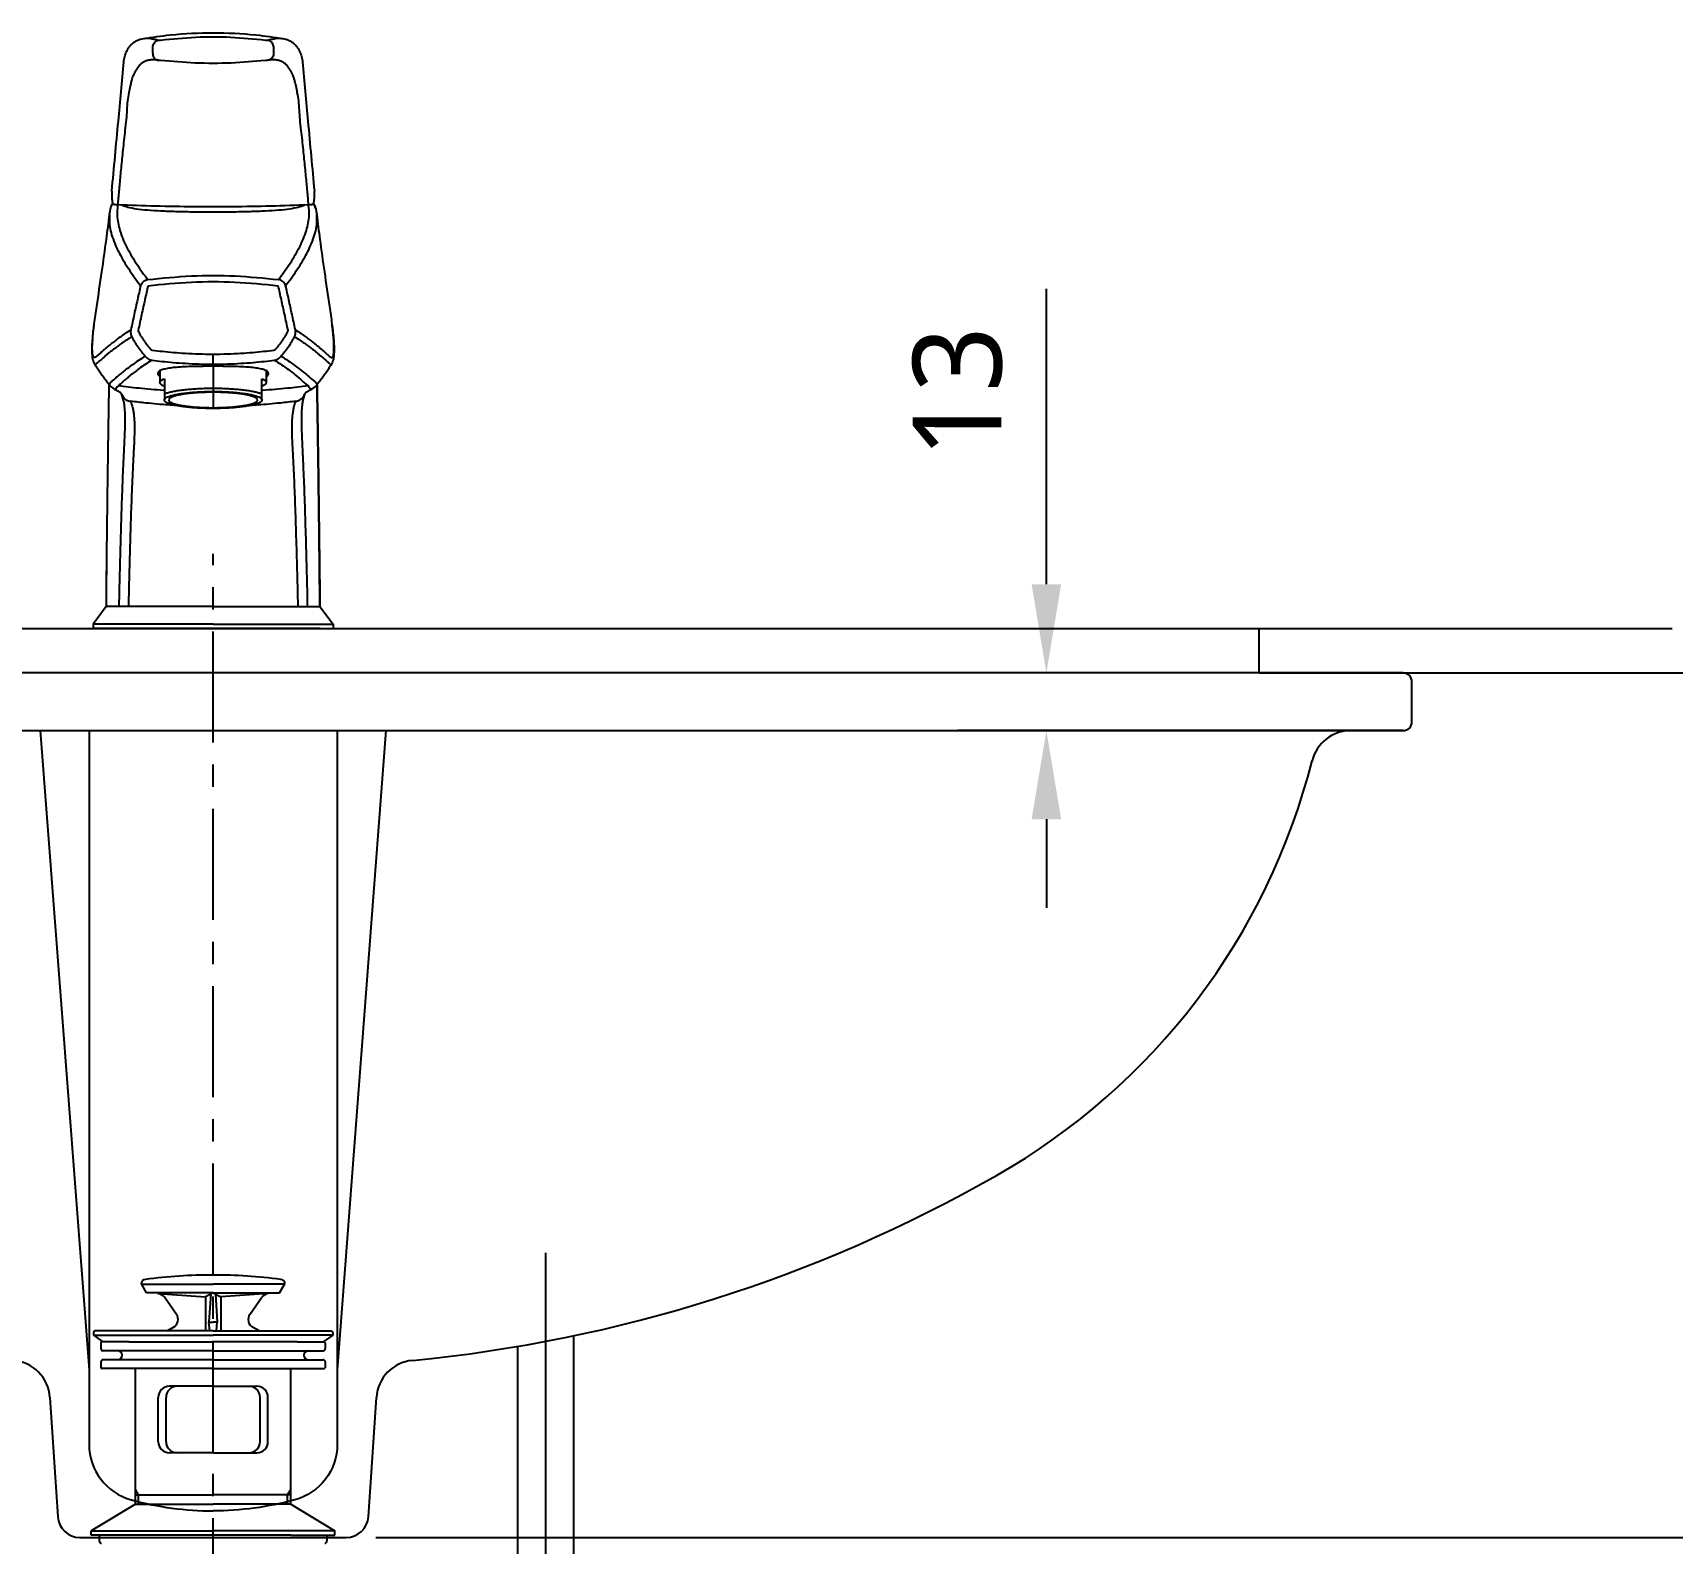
# Model space of a CAD drawing. Extents: x 0 to 3100, y 0 to 2100.
# Drawn here: x 458 to 827.9, y 670.5 to 1011.2 of the extents above; entities that cross this region are included whole.
import ezdxf

# ---------------------------------------------------------------- set-up
doc = ezdxf.new("R2010")
doc.units = 0
doc.header["$LTSCALE"] = 10
doc.header["$MEASUREMENT"] = 0
doc.linetypes.add('CENTER', pattern=[2, 1.25, -0.25, 0.25, -0.25])
doc.layers.get('0').update_dxf_attribs({"linetype": 'CONTINUOUS'})
doc.layers.get('DEFPOINTS').update_dxf_attribs({"linetype": 'CONTINUOUS'})
for name, color, linetype in [('1', 1, 'CONTINUOUS'), ('3', 3, 'CONTINUOUS'), ('6', 6, 'CONTINUOUS'), ('7', 7, 'CONTINUOUS'), ('CENTER', 2, 'CENTER')]:
    doc.layers.add(name, color=color, linetype=linetype)
doc.styles.get("Standard").update_dxf_attribs({"font": 'NanumGothic.ttf'})
doc.dimstyles.get("Standard").update_dxf_attribs({"dimtxt": 2.7, "dimasz": 2, "dimexe": 2, "dimexo": 1, "dimgap": 2, "dimtad": 1, "dimdec": 0, "dimlfac": 10, "dimrnd": 1, "dimzin": 0, "dimdsep": 46, "dimtxsty": 'Standard', "dimcen": 0, "dimclrd": 7, "dimclrt": 2, "dimadec": 0, "dimazin": 0, "dimtfac": 1, "dimtdec": 0, "dimtofl": 0, "dimtmove": 0, "dimatfit": 3, "dimfxl": 1, "dimtolj": 1, "dimtzin": 0, "dimarcsym": 0})

# ---------------------------------------------------------------- blocks, each defined once
blk = doc.blocks.new('*D10')
at = {"color": 3, "lineweight": -2, "transparency": 16777216}
for p, q in [((883.68, 866.84), (943.45, 866.84)), ((923.45, 846.84), (923.45, 616.84)), ((606.31, 596.84), (943.45, 596.84))]:
    blk.add_line(p, q, dxfattribs=at)
at = {"color": 3, "transparency": 16777216}
for points in [[(920.12, 846.84), (926.78, 846.84), (923.45, 866.84)], [(920.12, 616.84), (926.78, 616.84), (923.45, 596.84)]]:
    blk.add_solid(points, dxfattribs=at)
at = {"layer": 'DEFPOINTS', "color": 0, "transparency": 16777216}
for p in [(883.68, 866.84), (606.31, 596.84), (923.45, 596.84)]:
    blk.add_point(p, dxfattribs=at)
at = {"color": 2, "transparency": 16777216, "insert": (903.45, 731.84), "char_height": 20, "attachment_point": 5, "rotation": 90}
blk.add_mtext('\\A1;270', dxfattribs=at)
blk = doc.blocks.new('*D11')
at = {"color": 3, "lineweight": -2, "transparency": 16777216}
for p, q in [((943.45, 866.84), (1003.45, 866.84)), ((983.45, 846.84), (983.45, 556.84)), ((531.18, 536.84), (1003.45, 536.84))]:
    blk.add_line(p, q, dxfattribs=at)
at = {"color": 3, "transparency": 16777216}
for points in [[(980.12, 846.84), (986.78, 846.84), (983.45, 866.84)], [(980.12, 556.84), (986.78, 556.84), (983.45, 536.84)]]:
    blk.add_solid(points, dxfattribs=at)
at = {"layer": 'DEFPOINTS', "color": 0, "transparency": 16777216}
for p in [(943.45, 866.84), (531.18, 536.84), (983.45, 536.84)]:
    blk.add_point(p, dxfattribs=at)
at = {"color": 2, "transparency": 16777216, "insert": (963.45, 701.84), "char_height": 20, "attachment_point": 5, "rotation": 90}
blk.add_mtext('\\A1;330', dxfattribs=at)
blk = doc.blocks.new('*D12')
at = {"color": 3, "lineweight": -2, "transparency": 16777216}
for p, q in [((827.89, 866.84), (883.68, 866.84)), ((863.68, 846.84), (863.68, 691.84)), ((535.37, 671.84), (883.68, 671.84))]:
    blk.add_line(p, q, dxfattribs=at)
at = {"color": 3, "transparency": 16777216}
for points in [[(860.35, 846.84), (867.02, 846.84), (863.68, 866.84)], [(860.35, 691.84), (867.02, 691.84), (863.68, 671.84)]]:
    blk.add_solid(points, dxfattribs=at)
at = {"layer": 'DEFPOINTS', "color": 0, "transparency": 16777216}
for p in [(827.89, 866.84), (535.37, 671.84), (863.68, 671.84)]:
    blk.add_point(p, dxfattribs=at)
at = {"color": 2, "transparency": 16777216, "insert": (843.68, 769.34), "char_height": 20, "attachment_point": 5, "rotation": 90}
blk.add_mtext('\\A1;195', dxfattribs=at)
blk = doc.blocks.new('*D25')
at = {"color": 3, "lineweight": -2, "transparency": 16777216}
for p, q in [((686.69, 886.84), (686.69, 953.5)), ((767.18, 866.84), (666.69, 866.84)), ((767.18, 853.84), (666.69, 853.84)), ((686.69, 833.84), (686.69, 813.84))]:
    blk.add_line(p, q, dxfattribs=at)
at = {"color": 3, "transparency": 16777216}
for points in [[(683.36, 886.84), (690.03, 886.84), (686.69, 866.84)], [(683.36, 833.84), (690.03, 833.84), (686.69, 853.84)]]:
    blk.add_solid(points, dxfattribs=at)
at = {"layer": 'DEFPOINTS', "color": 0, "transparency": 16777216}
for p in [(686.69, 866.84), (767.18, 866.84), (767.18, 853.84)]:
    blk.add_point(p, dxfattribs=at)
at = {"color": 2, "transparency": 16777216, "insert": (666.69, 930.17), "char_height": 20, "attachment_point": 5, "rotation": 90}
blk.add_mtext('\\A1;13', dxfattribs=at)

msp = doc.modelspace()

# ---------------------------------------------------------------- linework, layer by layer
at = {"color": 7}
for p, q in [((459.68211, 853.83738), (470.68211, 709.63504)), ((537.68211, 853.83738), (526.68211, 709.63504))]:
    msp.add_line(p, q, dxfattribs=at)
msp.add_line((468.62654, 671.83738), (528.73767, 671.83738))
for points in [[(470.68211, 853.83738), (470.68211, 692.84648, 0.338201601), (480.26105, 680.30469, 0.066672031), (498.68211, 677.83738, 0.066672031)], [(526.68211, 853.83738), (526.68211, 692.84648, -0.338201601), (517.10316, 680.30469, -0.066672031), (498.68211, 677.83738, -0.066672031)]]:
    msp.add_lwpolyline(points, format="xyb", dxfattribs=at)
for centre, start, end in [((468.62654, 676.83738), 183.8140748, 270), ((528.73767, 676.83738), 270, 356.1859252)]:
    msp.add_arc(centre, 5, start, end)
at = {"layer": '1'}
for p, q in [((169.46931, 876.83738), (827.89491, 876.83738)), ((734.68211, 866.83738), (827.89491, 866.83738))]:
    msp.add_line(p, q, dxfattribs=at)
at = {"layer": '3'}
for p, q in [((483.68211, 727.03179), (482.45078, 729.1645)), ((482.56732, 728.96265), (498.68211, 728.96265)), ((514.79689, 728.96265), (498.68211, 728.96265)), ((513.68211, 727.03179), (514.91343, 729.1645)), ((498.68211, 727.03179), (483.68211, 727.03179)), ((486.19738, 726.8475), (496.93211, 726.14613)), ((490.40744, 722.1525), (487.68924, 726.00547)), ((498.68211, 727.03179), (496.93211, 726.14613)), ((496.93211, 726.14613), (496.93211, 718.43179)), ((498.16443, 726.7698), (497.73211, 720.36192)), ((498.68211, 727.03179), (500.43211, 726.14613)), ((498.68211, 727.03179), (513.68211, 727.03179)), ((499.19978, 726.7698), (499.63211, 720.36192)), ((511.16683, 726.8475), (500.43211, 726.14613)), ((500.43211, 726.14613), (500.43211, 718.43179)), ((506.95677, 722.1525), (509.67497, 726.00547)), ((471.68211, 718.03179), (471.68211, 717.43179)), ((481.38211, 718.43179), (472.08211, 718.43179)), ((498.68211, 718.43179), (481.38211, 718.43179)), ((488.32568, 718.43179), (489.7732, 719.26752)), ((497.73211, 720.38611), (498.68211, 720.38611)), ((497.9352, 718.43179), (497.73211, 720.38611)), ((499.63211, 720.38611), (498.68211, 720.38611)), ((498.68211, 718.43179), (515.98211, 718.43179)), ((499.42901, 718.43179), (499.63211, 720.38611)), ((509.03853, 718.43179), (507.59101, 719.26752)), ((515.98211, 718.43179), (525.28211, 718.43179)), ((525.68211, 718.03179), (525.68211, 717.43179)), ((471.68211, 717.43179), (498.68211, 717.43179)), ((471.68211, 717.43179), (473.82433, 715.93179)), ((473.38027, 715.73179), (473.38027, 714.43179)), ((479.6821, 715.93179), (473.58027, 715.93179)), ((498.68211, 713.93179), (473.88027, 713.93179)), ((479.6821, 715.93179), (498.68211, 715.93179)), ((525.68211, 717.43179), (498.68211, 717.43179)), ((517.68211, 715.93179), (498.68211, 715.93179)), ((498.68211, 713.93179), (523.48394, 713.93179)), ((517.68211, 715.93179), (523.78394, 715.93179)), ((525.68211, 717.43179), (523.53988, 715.93179)), ((523.98394, 715.73179), (523.98394, 714.43179)), ((473.38027, 711.43179), (473.38027, 710.13179)), ((498.68211, 711.93179), (473.88027, 711.93179)), ((498.68211, 711.93179), (523.48394, 711.93179)), ((523.98394, 711.43179), (523.98394, 710.13179)), ((498.68211, 709.93179), (473.58027, 709.93179)), ((481.18211, 679.33738), (481.18211, 709.93179)), ((498.68211, 709.93179), (523.78394, 709.93179)), ((516.18211, 679.33738), (516.18211, 709.93179)), ((486.30774, 693.43179), (486.30774, 703.43179)), ((488.0755, 693.43179), (488.0755, 703.43179)), ((498.68211, 705.93179), (488.80774, 705.93179)), ((498.68211, 705.93179), (508.55647, 705.93179)), ((509.28871, 693.43179), (509.28871, 703.43179)), ((511.05647, 693.43179), (511.05647, 703.43179)), ((498.68211, 690.93179), (488.80774, 690.93179)), ((498.68211, 690.93179), (508.55647, 690.93179)), ((481.88211, 681.43179), (481.18211, 682.64423)), ((481.18211, 681.43179), (498.68211, 681.43179)), ((481.88211, 679.33738), (481.88211, 681.43179)), ((516.18211, 681.43179), (498.68211, 681.43179)), ((515.48211, 681.43179), (516.18211, 682.64423)), ((515.48211, 679.33738), (515.48211, 681.43179)), ((481.18211, 679.33738), (471.18211, 673.33738)), ((481.18211, 679.33738), (498.68211, 679.33738)), ((516.18211, 679.33738), (498.68211, 679.33738)), ((516.18211, 679.33738), (526.18211, 673.33738)), ((471.18211, 672.33738), (471.18211, 673.33738)), ((471.18211, 673.33738), (498.68211, 673.33738)), ((526.18211, 673.33738), (498.68211, 673.33738)), ((526.18211, 672.33738), (526.18211, 673.33738)), ((481.18211, 672.33738), (471.18211, 672.33738)), ((472.98998, 672.33738), (472.98998, 671.03738)), ((516.18211, 672.33738), (481.18211, 672.33738)), ((516.18211, 672.33738), (526.18211, 672.33738)), ((524.37423, 672.33738), (524.37423, 671.03738))]:
    msp.add_line(p, q, dxfattribs=at)
for centre, radius, start, end in [((483.53211, 728.96265), 1.1, 97.3204137, 169.426199), ((498.68211, 611.03179), 120, 90, 97.3204137), ((498.68211, 611.03179), 120, 82.6795863, 90), ((513.83211, 728.96265), 1.1, 10.573801, 82.6795863), ((486.055, 724.85254), 2, 35.2023251, 86.2618095), ((511.30922, 724.85254), 2, 93.7381905, 144.7976749), ((488.7732, 720.99957), 2, 300, 35.2023251), ((508.59101, 720.99957), 2, 144.7976749, 240), ((472.08211, 718.03179), 0.4, 90, 180), ((525.28211, 718.03179), 0.4, 0, 90), ((473.58027, 715.73179), 0.2, 90, 180), ((473.88027, 714.43179), 0.5, 180, 270), ((477.18211, 712.93179), 1, 270, 90), ((520.18211, 712.93179), 1, 90, 270), ((523.48394, 714.43179), 0.5, 270, 0), ((523.78394, 715.73179), 0.2, 0, 90), ((473.88027, 711.43179), 0.5, 90, 180), ((523.48394, 711.43179), 0.5, 0, 90), ((473.58027, 710.13179), 0.2, 180, 270), ((523.78394, 710.13179), 0.2, 270, 0), ((488.80774, 703.43179), 2.5, 90, 180), ((490.5755, 703.43179), 2.5, 90, 180), ((506.78871, 703.43179), 2.5, 0, 90), ((508.55647, 703.43179), 2.5, 0, 90), ((488.80774, 693.43179), 2.5, 180, 270), ((490.5755, 693.43179), 2.5, 180, 270), ((506.78871, 693.43179), 2.5, 270, 0), ((508.55647, 693.43179), 2.5, 270, 0), ((473.48998, 671.03738), 0.5, 180, 270), ((523.87423, 671.03738), 0.5, 270, 0)]:
    msp.add_arc(centre, radius, start, end, dxfattribs=at)
at = {"layer": '6'}
for p, q in [((573.68211, 736.05459), (573.68211, 562.17886)), ((567.33211, 714.9142), (567.33211, 632.83738)), ((580.03211, 717.32384), (580.03211, 632.83738))]:
    msp.add_line(p, q, dxfattribs=at)
at = {"layer": '7'}
for p, q in [((485.87335, 1005.1037), (485.87106, 1005.10396)), ((486.29209, 1005.04489), (486.29313, 1005.04472)), ((511.07617, 1005.04489), (511.07524, 1005.04473)), ((511.49733, 1005.10398), (511.49514, 1005.10373)), ((518.84832, 1004.71234), (518.85031, 1004.69456)), ((475.31616, 970.19491), (475.31603, 970.19383)), ((475.63379, 971.8347), (475.63591, 971.84241)), ((521.73458, 971.83471), (521.73257, 971.84199)), ((522.05234, 970.19383), (522.05222, 970.19492)), ((471.86628, 945.55686), (471.8669, 945.56119)), ((525.50162, 945.56023), (525.50148, 945.56118)), ((471.45601, 941.65799), (471.45595, 941.65704)), ((471.48053, 941.87365), (471.45601, 941.65799)), ((525.91238, 941.65769), (525.88786, 941.87336)), ((525.91244, 941.65679), (525.91238, 941.65769)), ((472.05836, 936.36248), (472.05819, 936.36274)), ((498.68419, 936.4949), (498.68419, 938.76496)), ((498.68419, 936.4949), (498.68419, 926.50966)), ((525.31003, 936.36251), (525.31022, 936.36279)), ((486.68419, 935.0207), (486.68419, 932.35902)), ((487.68419, 933.19181), (487.68419, 928.41979)), ((509.68419, 928.41979), (509.68419, 933.19181)), ((510.68419, 935.01999), (510.68419, 932.35902)), ((475.39667, 931.68017), (475.39737, 931.67933)), ((478.03042, 929.71706), (478.0342, 929.70727)), ((478.05175, 929.661), (478.05462, 929.65333)), ((519.31375, 929.65332), (519.31657, 929.66084)), ((519.33436, 929.70773), (519.33797, 929.7171)), ((521.97169, 931.68016), (521.97106, 931.67941)), ((478.41115, 928.44725), (478.42215, 928.39603)), ((518.95723, 928.44724), (518.947, 928.39968)), ((474.5856, 881.83738), (471.5858, 877.83738)), ((498.68211, 881.83738), (474.5856, 881.83738)), ((498.68211, 881.83738), (522.77861, 881.83738)), ((522.77861, 881.83738), (525.77841, 877.83738)), ((498.68211, 876.83738), (471.58557, 876.83738)), ((471.5858, 877.83738), (471.5858, 876.83738)), ((498.68211, 877.83738), (471.5858, 877.83738)), ((522.82528, 876.83738), (474.5431, 876.83738)), ((498.68211, 877.83738), (525.77841, 877.83738)), ((498.68211, 876.83738), (525.77864, 876.83738)), ((525.77841, 877.83738), (525.77841, 876.83738)), ((498.68211, 866.83738), (230.18211, 866.83738)), ((767.18211, 866.83738), (498.68211, 866.83738)), ((769.18211, 855.83738), (769.18211, 864.83738)), ((755.36087, 853.83738), (767.18211, 853.83738)), ((461.84355, 703.41569), (463.63761, 676.50479)), ((533.7266, 676.50479), (535.52066, 703.41569))]:
    msp.add_line(p, q, dxfattribs=at)
msp.add_lwpolyline([(242.00334, 853.83738), (498.68211, 853.83738), (755.36087, 853.83738)], dxfattribs=at)
for centre, radius, start, end in [((767.18211, 864.83738), 2, 360, 90), ((767.18211, 855.83738), 2, 270, 0), ((755.36087, 844.83738), 9, 90, 165.8014401), ((601.21808, 883.83738), 150, 299.6475578, 345.8014401), ((512.17867, 1040.27262), 330, 275.4711945, 299.6475578), ((452.86349, 702.81701), 9, 3.8140748, 84.5288055), ((544.50072, 702.81701), 9, 95.4711945, 176.1859252)]:
    msp.add_arc(centre, radius, start, end, dxfattribs=at)
for points in [[(478.55124, 1004.95449), (478.66658, 1005.57973), (478.82288, 1006.16629), (479.02303, 1006.72865), (479.27552, 1007.27636), (479.59233, 1007.81176), (479.98694, 1008.32903), (480.46265, 1008.80648), (481.02105, 1009.22581), (481.66111, 1009.57059), (482.37644, 1009.82602), (482.95523, 1009.95277)], [(482.95525, 1009.95277), (489.03331, 1010.75857), (498.69482, 1011.2434), (508.35618, 1010.75645), (514.41313, 1009.95277)], [(482.95525, 1009.95278), (483.23536, 1009.99022), (483.83348, 1010.01772), (484.53556, 1009.9735), (485.36846, 1009.83578), (486.37687, 1009.5727)], [(486.84995, 1009.60366), (494.75039, 1010.26305), (502.61796, 1010.26305), (510.51843, 1009.60366)], [(510.9915, 1009.5727), (512.00291, 1009.83642), (512.83503, 1009.97375), (513.53454, 1010.01772), (514.12971, 1009.99056), (514.41313, 1009.95278)], [(514.41314, 1009.95277), (514.99198, 1009.82601), (515.70735, 1009.57056), (516.34741, 1009.22576), (516.90581, 1008.8064), (517.38151, 1008.32894), (517.77608, 1007.81171), (518.09285, 1007.27638), (518.34531, 1006.72874), (518.54544, 1006.16647), (518.70175, 1005.57995), (518.8171, 1004.95472)], [(485.06364, 1006.66458), (485.09058, 1006.19974), (485.25734, 1005.76621), (485.54784, 1005.4058), (485.93406, 1005.15328), (486.07785, 1005.09772)], [(485.06364, 1006.66458), (485.07828, 1007.44403), (485.09289, 1008.23364)], [(485.09288, 1008.23364), (485.22504, 1008.71487), (485.50599, 1009.12673), (485.90465, 1009.42363), (486.37687, 1009.57269)], [(486.37687, 1009.57269), (486.40934, 1009.56874), (486.46705, 1009.56884), (486.54644, 1009.57299), (486.64154, 1009.58073), (486.74493, 1009.59126), (486.84995, 1009.60366)], [(510.51843, 1009.60366), (510.62344, 1009.59126), (510.72683, 1009.58073), (510.82194, 1009.57299), (510.90132, 1009.56884), (510.95904, 1009.56874), (510.9915, 1009.57269)], [(512.27549, 1008.23364), (512.14334, 1008.71488), (511.86238, 1009.12674), (511.46373, 1009.42363), (510.9915, 1009.5727)], [(512.30473, 1006.6646), (512.27779, 1006.19976), (512.11102, 1005.76622), (511.82052, 1005.40581), (511.43431, 1005.15329), (511.29051, 1005.09773)], [(512.27549, 1008.23364), (512.2901, 1007.44396), (512.30474, 1006.6646)], [(475.83295, 975.4854), (477.30005, 991.30794), (478.51801, 1004.69458)], [(478.51801, 1004.69458), (478.52002, 1004.71235)], [(478.51807, 1004.69457), (478.52006, 1004.71234)], [(478.51815, 1004.69457), (478.52296, 1004.73708)], [(478.52006, 1004.71234), (478.5226, 1004.7345)], [(478.5226, 1004.7345), (478.52307, 1004.7385)], [(478.52296, 1004.73708), (478.55124, 1004.95449)], [(478.52307, 1004.7385), (478.52667, 1004.76854), (478.54085, 1004.87683), (478.54392, 1004.89857)], [(478.54392, 1004.89857), (478.55821, 1004.99348)], [(485.87108, 1005.10406), (485.28161, 1005.14734), (484.36681, 1005.10352), (483.59836, 1004.91894), (482.9456, 1004.61352), (482.38371, 1004.20525), (481.89427, 1003.70946), (481.46728, 1003.14449), (481.0957, 1002.53135), (480.77367, 1001.89256)], [(486.29313, 1005.04472), (485.87267, 1005.10378)], [(486.07785, 1005.09772), (486.2921, 1005.04492)], [(486.84688, 1004.97864), (486.77244, 1004.98656), (486.6406, 1005.00102), (486.53313, 1005.01329), (486.44988, 1005.0232), (486.38659, 1005.03115), (486.33416, 1005.03833), (486.29209, 1005.04489)], [(510.52149, 1004.97866), (502.73405, 1004.42847), (494.65477, 1004.42771), (486.84688, 1004.97864)], [(511.07617, 1005.04489), (511.06036, 1005.04231), (511.01043, 1005.03499), (510.95948, 1005.02831), (510.89586, 1005.02048), (510.81419, 1005.01086), (510.71195, 1004.99927), (510.58954, 1004.98589), (510.52149, 1004.97866)], [(511.49581, 1005.10381), (511.07524, 1005.04474)], [(511.29051, 1005.09773), (511.07617, 1005.04492)], [(516.5947, 1001.89257), (516.27267, 1002.53136), (515.90109, 1003.14449), (515.47409, 1003.70946), (514.98466, 1004.20526), (514.42277, 1004.61353), (513.77, 1004.91895), (513.00155, 1005.10353), (512.08675, 1005.14735), (511.49732, 1005.10408)], [(518.80804, 1005.00686), (518.82437, 1004.89914)], [(518.8171, 1004.95472), (518.84824, 1004.71234)], [(518.82437, 1004.89914), (518.82577, 1004.88929), (518.84028, 1004.78011), (518.84525, 1004.73898)], [(518.84525, 1004.73898), (518.84667, 1004.72676)], [(518.84667, 1004.72676), (518.84832, 1004.71234)], [(518.84824, 1004.71234), (518.85023, 1004.69456)], [(518.84835, 1004.71235), (518.85036, 1004.69458)], [(518.85036, 1004.69458), (520.06833, 991.30794), (521.53543, 975.4854)], [(480.77383, 1001.89362), (480.61426, 1001.5611), (480.42835, 1001.04057), (480.21293, 1000.27615), (479.96594, 999.20315), (479.687, 997.7504), (479.38336, 995.87903), (479.07546, 991.65406), (478.78832, 989.23999)], [(518.58004, 989.24013), (518.29287, 991.65445), (517.98504, 995.87888), (517.68145, 997.74997), (517.40251, 999.20276), (517.1555, 1000.27593), (516.94004, 1001.04051), (516.7541, 1001.56112), (516.59454, 1001.89363)], [(478.78836, 989.24006), (478.54403, 986.99545), (478.31744, 984.83965), (478.1075, 982.77719), (477.91325, 980.81073), (477.73384, 978.94221), (477.56846, 977.17346), (477.41638, 975.5061), (477.27696, 973.94141), (477.1496, 972.48046)], [(520.21877, 972.48046), (520.09082, 973.94815), (519.95093, 975.51786), (519.79853, 977.18854), (519.63295, 978.95891), (519.4535, 980.82736), (519.25938, 982.79209), (519.04974, 984.85118), (518.82364, 987.002), (518.58, 989.2402)], [(475.83295, 975.4854), (475.81728, 975.26092), (475.80632, 974.98258), (475.80369, 974.70749), (475.8084, 974.43459), (475.81986, 974.1619), (475.83789, 973.88633), (475.8626, 973.60536), (475.89416, 973.31835), (475.93269, 973.02557), (475.97832, 972.72737)], [(521.39006, 972.72737), (521.43687, 973.03389), (521.47611, 973.33409), (521.50784, 973.62637), (521.53223, 973.90936), (521.54967, 974.18384), (521.56056, 974.45464), (521.56475, 974.72662), (521.56162, 975.00041), (521.55028, 975.27531), (521.53543, 975.4854)], [(471.86689, 945.56119), (472.43706, 949.52588), (473.57682, 957.3224), (474.61027, 964.64554), (475.31621, 970.19386)], [(475.31814, 970.19359), (475.27879, 968.46529), (476.09418, 964.73616), (476.90609, 962.74639)], [(475.31588, 970.1926), (475.32108, 970.23598), (475.63379, 971.8347)], [(475.63609, 971.84237), (475.73872, 972.12558), (475.84565, 972.32854)], [(475.63614, 971.84235), (475.67873, 971.98671), (475.85603, 972.41362)], [(475.84565, 972.32854), (476.08077, 972.64156)], [(475.85603, 972.41362), (476.01317, 972.68032)], [(475.97832, 972.72737), (476.07253, 972.64373), (476.31902, 972.56949), (476.69356, 972.51279), (477.1496, 972.48046)], [(477.13746, 972.28619), (477.01378, 970.101), (477.64236, 966.64165)], [(477.1708, 972.47544), (477.13746, 972.28619)], [(477.1496, 972.48046), (485.69083, 972.2099), (494.34841, 972.07226), (503.02355, 972.07229), (511.67988, 972.20996), (520.21877, 972.48046)], [(478.03758, 972.42992), (478.3816, 972.28146), (479.84424, 971.83638), (481.93725, 971.48433), (484.57356, 971.22587), (487.68494, 971.04831), (491.14543, 970.93802), (494.85914, 970.87914), (498.68419, 970.86094)], [(498.68419, 970.86094), (502.51499, 970.8792), (506.23253, 970.93824), (509.68793, 971.0485), (512.78989, 971.2255), (515.41865, 971.48274), (517.51083, 971.83342), (518.97863, 972.27795), (519.33176, 972.42984)], [(519.72594, 966.64141), (520.35469, 970.10304), (520.23078, 972.287)], [(520.23078, 972.287), (520.19757, 972.47544)], [(520.21877, 972.48046), (520.67481, 972.51279), (521.04935, 972.56949), (521.29584, 972.64373), (521.39006, 972.72737)], [(520.46228, 962.74638), (521.27515, 964.73887), (522.08972, 968.46723), (522.05023, 970.19359)], [(521.52272, 972.32854), (521.2876, 972.64156)], [(521.36023, 972.6727), (521.52214, 972.39452)], [(521.52214, 972.39452), (521.69428, 971.9722), (521.73231, 971.84192)], [(521.7324, 971.84195), (521.62966, 972.12558), (521.52272, 972.32854)], [(521.73458, 971.83471), (522.04789, 970.23109), (522.05249, 970.19259)], [(522.05216, 970.19386), (522.7581, 964.64558), (523.79155, 957.32247), (524.9313, 949.52599), (525.50149, 945.56119)], [(477.64236, 966.64165), (477.7672, 966.24694), (479.3914, 962.49224), (481.52371, 958.9437), (483.93077, 955.57921)], [(513.43761, 955.57921), (515.84515, 958.94442), (517.97803, 962.49424), (519.60209, 966.24972), (519.72594, 966.64141)], [(476.90609, 962.74639), (476.91168, 962.73431)], [(476.91168, 962.73431), (477.76239, 961.0482), (479.91789, 957.53675), (482.3311, 954.19912)], [(515.03727, 954.19912), (517.45097, 957.53748), (519.60706, 961.05018), (520.45623, 962.73331)], [(520.45623, 962.73331), (520.46228, 962.74638)], [(482.33094, 954.19864), (482.57186, 954.69194), (482.93868, 955.10687), (483.40418, 955.41079), (483.93076, 955.5792)], [(483.9308, 955.579), (493.77619, 956.40132), (503.59495, 956.4012), (513.43758, 955.579)], [(483.99969, 954.18889), (493.79977, 955.00355), (503.57136, 955.00343), (513.36868, 954.18889)], [(515.03744, 954.19864), (514.79651, 954.69194), (514.42969, 955.10687), (513.96419, 955.41079), (513.43762, 955.5792)], [(482.33092, 954.19864), (481.61092, 951.03255), (480.87202, 947.71591), (480.11786, 944.24351)], [(483.99963, 954.18912), (483.27638, 950.9976), (482.53436, 947.6539), (481.77741, 944.15346)], [(515.59096, 944.15346), (514.83396, 947.65414), (514.09194, 950.99787), (513.36875, 954.18912)], [(517.25051, 944.24351), (516.4963, 947.71615), (515.75739, 951.03282), (515.03746, 954.19864)], [(471.47021, 941.87437), (471.6493, 943.84356), (471.86627, 945.55693)], [(471.48053, 941.87365), (471.53308, 942.60454), (471.60762, 943.42537), (471.70749, 944.33836), (471.83785, 945.35362), (471.86628, 945.55686)], [(480.11786, 944.24351), (478.93877, 943.4633), (477.90266, 942.74415), (476.99401, 942.08394), (476.19803, 941.47951), (475.4994, 940.92587), (474.88476, 940.41986), (474.34252, 939.95934), (473.86433, 939.54266), (473.44506, 939.1695), (473.08024, 938.84099), (472.76564, 938.55974), (472.49684, 938.32578)], [(480.11786, 944.24351), (480.07466, 943.92742), (480.07302, 943.60889), (480.11233, 943.29287), (480.19154, 942.98419), (480.30918, 942.68748)], [(481.77741, 944.15346), (481.76835, 944.0891), (481.76839, 944.02468), (481.7774, 943.96118), (481.79513, 943.89957), (481.82127, 943.84078)], [(481.82127, 943.84078), (482.15929, 943.22529), (482.51642, 942.62248), (482.8937, 942.0331), (483.29217, 941.45807), (483.71282, 940.89834), (484.15635, 940.35527), (484.62344, 939.83043)], [(512.74492, 939.83043), (513.21239, 940.3557), (513.65614, 940.89909), (514.07688, 941.459), (514.47531, 942.03407), (514.85246, 942.6233), (515.20937, 943.2258), (515.54711, 943.84078)], [(515.54711, 943.84078), (515.57322, 943.89953), (515.59096, 943.9611), (515.59998, 944.0246), (515.60003, 944.08905), (515.59096, 944.15346)], [(517.0592, 942.68748), (517.17675, 942.98396), (517.25598, 943.29251), (517.29533, 943.60852), (517.29373, 943.92717), (517.25051, 944.24351)], [(517.25051, 944.24351), (518.43788, 943.45768), (519.47944, 942.7344), (520.3911, 942.0715), (521.18811, 941.46572), (521.88629, 940.91185), (522.49944, 940.40661), (523.03956, 939.94754), (523.51526, 939.53278), (523.93183, 939.16184), (524.29382, 938.83587), (524.60555, 938.55725), (524.87153, 938.32578)], [(525.50162, 945.5603), (525.7299, 943.74524), (525.89818, 941.87409)], [(525.88786, 941.87336), (525.83523, 942.60536), (525.76055, 943.42744), (525.6605, 944.34165), (525.52986, 945.35843), (525.50162, 945.56023)], [(472.05818, 936.3627), (471.74071, 936.99072), (471.55691, 937.62622), (471.4615, 938.22823), (471.41161, 938.84937), (471.39166, 939.5114), (471.39529, 940.22411), (471.41987, 940.98694), (471.44788, 941.52524)], [(472.49684, 938.32578), (472.30308, 938.16866), (472.1084, 938.04293), (471.91986, 937.98844), (471.74687, 938.05737), (471.60013, 938.31304), (471.49163, 938.81219), (471.43228, 939.58918), (471.42776, 940.62119), (471.45611, 941.43278)], [(471.44788, 941.52524), (471.45602, 941.65799)], [(471.45593, 941.65704), (471.47021, 941.87437)], [(471.45611, 941.43278), (471.48053, 941.87365)], [(480.30918, 942.68748), (479.13244, 941.92636), (478.09822, 941.22405), (477.19116, 940.57872), (476.39648, 939.98763), (475.69884, 939.44605), (475.08478, 938.95055), (474.54277, 938.49937), (474.06453, 938.09113), (473.64495, 937.72571), (473.27941, 937.4036), (472.96366, 937.12775), (472.69325, 936.89869)], [(480.30918, 942.68748), (480.66976, 942.02447), (481.05268, 941.37142), (481.45936, 940.72912), (481.8912, 940.09863), (482.34937, 939.48144), (482.83499, 938.87902), (483.34928, 938.29301)], [(484.62344, 939.83043), (484.7165, 939.75181), (484.82719, 939.69596), (484.94946, 939.66599)], [(484.94946, 939.66599), (487.24346, 939.39283), (489.74901, 939.1502), (492.48069, 938.95228), (495.45081, 938.81654), (498.68419, 938.76496)], [(498.68419, 938.76496), (501.92079, 938.81664), (504.89234, 938.95255), (507.62376, 939.15057), (510.12764, 939.39313), (512.4189, 939.66599)], [(512.4189, 939.66599), (512.54117, 939.69597), (512.65185, 939.75181), (512.74492, 939.83043)], [(514.01909, 938.293), (514.53379, 938.8795), (515.01965, 939.48227), (515.4779, 940.09966), (515.90971, 940.73017), (516.31624, 941.37232), (516.69893, 942.02502), (517.0592, 942.68748)], [(517.05919, 942.68747), (518.2442, 941.92087), (519.28385, 941.21452), (520.19392, 940.56655), (520.98964, 939.97414), (521.68683, 939.43233), (522.2994, 938.93757), (522.83931, 938.4878), (523.31507, 938.08145), (523.73195, 937.7182), (524.09467, 937.39857), (524.40755, 937.12531), (524.67513, 936.89869)], [(524.87153, 938.32578), (525.06593, 938.16818), (525.26108, 938.04238), (525.44972, 937.98843), (525.62249, 938.0583), (525.76887, 938.31484), (525.8771, 938.81477), (525.9362, 939.59215), (525.94057, 940.62324), (525.91223, 941.43343)], [(525.92055, 941.5243), (525.94861, 940.9846), (525.97317, 940.21958), (525.97664, 939.50469), (525.95629, 938.84035), (525.90555, 938.21661), (525.80828, 937.61125), (525.61983, 936.97033), (525.3102, 936.36274)], [(525.91223, 941.43343), (525.88786, 941.87336)], [(525.89818, 941.87409), (525.91246, 941.65679)], [(525.91237, 941.65769), (525.92055, 941.5243)], [(475.3967, 931.68016), (474.80953, 932.39972), (474.10539, 933.32519), (473.44341, 934.26173), (472.83387, 935.17302), (472.25316, 936.06373), (472.05842, 936.36236)], [(472.69332, 936.89863), (472.49982, 936.73787), (472.31799, 936.57581), (472.16937, 936.43057), (472.07577, 936.35481), (472.06493, 936.36613)], [(483.34927, 938.29301), (481.81384, 937.29237), (480.49201, 936.3751), (479.34997, 935.53267), (478.36372, 934.76172), (477.5205, 934.06642), (476.80033, 933.44738), (476.18822, 932.91607), (475.68277, 932.48451)], [(484.8423, 937.41076), (483.31403, 936.40846), (482.00245, 935.48922), (480.87312, 934.64458), (479.90148, 933.87107), (479.07267, 933.1736), (478.36576, 932.55213), (477.76489, 932.01748), (477.26866, 931.582)], [(483.34931, 938.29304), (483.77562, 937.88518), (484.28257, 937.58552), (484.8423, 937.41079)], [(484.8423, 937.41076), (487.1537, 937.13253), (489.67818, 936.88568), (492.43049, 936.68463), (495.4236, 936.54703), (498.68419, 936.4949)], [(498.68419, 936.01672), (496.47225, 936.00654), (494.23512, 935.96919), (492.16665, 935.89528), (490.41498, 935.78093), (488.9701, 935.62158), (487.75487, 935.39787), (486.86064, 935.10954), (486.32606, 934.75626), (486.19017, 934.42225)], [(498.68419, 936.4949), (501.94803, 936.54713), (504.94258, 936.68491), (507.69462, 936.88606), (510.21743, 937.13283), (512.52606, 937.41076)], [(498.68419, 936.01672), (498.68419, 936.25479), (498.68419, 936.4949)], [(511.17587, 934.42193), (511.05578, 934.74069), (510.52336, 935.10253), (509.61237, 935.39814), (508.36858, 935.62576), (506.90917, 935.78468), (505.16244, 935.89719), (503.10452, 935.9699), (500.88061, 936.00669), (498.68419, 936.01672)], [(512.52605, 937.41079), (513.08579, 937.58553), (513.59273, 937.88518), (514.01904, 938.29305)], [(512.52605, 937.41076), (514.09388, 936.3816), (515.68017, 935.25958), (517.25202, 934.0459), (518.77016, 932.75897), (520.09971, 931.58199)], [(514.01908, 938.29301), (515.59632, 937.26421), (517.19693, 936.1437), (518.78901, 934.93375), (520.33304, 933.65167), (521.68559, 932.48452)], [(525.30995, 936.36237), (525.11519, 936.0637), (524.53447, 935.17298), (523.92493, 934.26167), (523.26294, 933.32513), (522.55879, 932.39966), (521.97168, 931.68016)], [(524.67506, 936.89863), (524.86917, 936.73734), (525.05134, 936.57491), (525.19983, 936.42976), (525.29297, 936.35474), (525.30376, 936.36598)], [(475.63679, 932.44473), (475.5758, 932.38967), (475.51244, 932.32808), (475.44918, 932.25915), (475.38993, 932.18237), (475.33972, 932.09801), (475.30539, 932.00576), (475.29622, 931.90525), (475.32288, 931.79661), (475.39667, 931.68017)], [(475.68278, 932.48452), (475.65955, 932.46487), (475.63662, 932.44497)], [(486.19017, 934.42225), (486.191, 934.34458), (486.49813, 933.88061), (486.68267, 933.73329)], [(486.68661, 932.35902), (486.70488, 932.48135), (486.87001, 932.72431), (487.19796, 932.96222), (487.68419, 933.19181)], [(487.68419, 931.52623), (487.19796, 931.75582), (486.87001, 931.99373), (486.70488, 932.23669), (486.68661, 932.35902)], [(509.68419, 933.19181), (510.17042, 932.96222), (510.49836, 932.72431), (510.66349, 932.48135), (510.68176, 932.35902)], [(510.68176, 932.35902), (510.66349, 932.23669), (510.49836, 931.99373), (510.17042, 931.75582), (509.68419, 931.52623)], [(510.68576, 933.73493), (510.84383, 933.85758), (511.1731, 934.32316), (511.17587, 934.42193)], [(521.6856, 932.48452), (521.70882, 932.46487), (521.73175, 932.44497)], [(521.73158, 932.44473), (521.79603, 932.38644), (521.86298, 932.32084), (521.92942, 932.24697), (521.99051, 932.16438), (522.04009, 932.07338), (522.06928, 931.97336), (522.06675, 931.86431), (522.01925, 931.74592), (521.97177, 931.6801)], [(475.12636, 925.02872), (475.18112, 928.47634)], [(475.12641, 925.02872), (475.18115, 928.47634)], [(475.18112, 928.47634), (475.23362, 931.68192)], [(475.18115, 928.47634), (475.23364, 931.68195)], [(475.23362, 931.68195), (475.23677, 931.87098)], [(475.23364, 931.68195), (475.23679, 931.87133)], [(477.92718, 929.96374), (477.85747, 930.02424), (477.60112, 930.18901), (477.20011, 930.40859), (476.71938, 930.66555), (476.192, 930.98267), (475.61585, 931.44431), (475.39756, 931.67926)], [(477.26648, 931.58404), (477.26499, 931.58246), (477.2265, 931.54246), (476.63227, 930.71412)], [(487.68393, 930.57585), (487.4803, 930.58929), (484.68522, 930.79875), (481.89406, 931.0546), (477.26866, 931.58199)], [(477.96852, 929.90403), (477.93649, 929.95279)], [(478.0372, 929.70839), (477.96852, 929.90403)], [(478.05227, 929.65956), (478.03042, 929.71706)], [(478.03421, 929.70727), (478.13435, 929.4852)], [(478.13212, 929.43799), (478.05165, 929.66096)], [(478.05462, 929.65333), (478.05292, 929.65784), (478.05227, 929.65956)], [(478.05463, 929.65333), (478.48776, 928.93336), (478.699, 928.72215)], [(478.42281, 928.39538), (478.34335, 928.7364), (478.13212, 929.43799)], [(478.13435, 929.4852), (478.2857, 929.23186)], [(478.699, 928.72215), (479.19532, 928.3853), (480.06518, 928.12808)], [(487.68419, 929.82116), (488.39161, 930.05969), (489.26969, 930.28047), (490.30385, 930.47982), (491.47695, 930.65445), (492.76955, 930.80145), (494.16021, 930.91839), (495.62588, 931.00334), (497.14225, 931.05487), (498.68419, 931.07215)], [(487.68419, 928.41979), (487.79615, 928.69163), (488.12976, 928.95794), (488.67824, 929.21329), (489.4304, 929.45248), (490.37094, 929.67066), (491.48072, 929.86337), (492.73714, 930.02669), (494.11462, 930.15731), (495.58513, 930.25255), (497.11872, 930.31048), (498.68419, 930.32992), (500.24965, 930.31048), (501.78325, 930.25255), (503.25375, 930.15731), (504.63124, 930.02669), (505.88766, 929.86337), (506.99743, 929.67066), (507.93798, 929.45248), (508.69014, 929.21329), (509.23861, 928.95794), (509.57222, 928.69163), (509.68419, 928.41979)], [(498.68419, 930.16495), (497.25392, 930.14719), (495.85278, 930.09426), (494.50927, 930.00725), (493.25075, 929.88792), (492.10284, 929.7387), (491.0889, 929.56263), (490.22959, 929.3633), (489.54239, 929.14476), (489.04128, 928.91146), (488.73648, 928.66815), (488.63419, 928.41979)], [(498.68419, 931.07215), (500.22612, 931.05487), (501.7425, 931.00334), (503.20816, 930.91839), (504.59882, 930.80145), (505.89142, 930.65445), (507.06452, 930.47982), (508.09869, 930.28047), (508.97676, 930.05969), (509.68419, 929.82116)], [(508.73419, 928.41979), (508.63189, 928.66815), (508.32709, 928.91146), (507.82599, 929.14476), (507.13879, 929.3633), (506.27947, 929.56263), (505.26554, 929.7387), (504.11763, 929.88792), (502.85911, 930.00725), (501.5156, 930.09426), (500.11445, 930.14719), (498.68419, 930.16495)], [(520.09972, 931.58199), (515.47431, 931.0546), (512.68315, 930.79875), (509.88807, 930.58929), (509.68445, 930.57585)], [(517.30319, 928.12808), (518.17306, 928.3853), (518.66938, 928.72215)], [(518.66938, 928.72215), (518.88061, 928.93336), (519.31374, 929.65333)], [(519.23801, 929.44315), (519.03008, 928.75639), (518.95678, 928.44733)], [(519.31666, 929.6608), (519.23801, 929.44315)], [(519.31264, 929.65389), (519.33434, 929.70774)], [(519.31601, 929.65931), (519.31501, 929.65665), (519.31375, 929.65332)], [(519.33797, 929.7171), (519.31601, 929.65931)], [(521.97089, 931.67941), (521.76203, 931.45365), (521.17757, 930.98346), (520.64883, 930.66546), (520.15874, 930.40355), (519.74536, 930.17617), (519.49809, 930.01457), (519.44045, 929.96557), (519.33088, 929.70895)], [(520.10189, 931.58404), (520.10339, 931.58246), (520.73635, 930.71616), (520.14321, 931.54109)], [(522.13473, 931.68207), (522.13158, 931.87132)], [(522.13161, 931.87098), (522.13475, 931.68207)], [(522.18708, 928.48447), (522.13473, 931.68207)], [(522.13475, 931.68205), (522.18712, 928.48447)], [(522.24249, 924.99487), (522.18708, 928.48447)], [(522.18712, 928.48447), (522.24254, 924.99487)], [(475.06135, 920.78471), (475.12636, 925.02872)], [(475.06144, 920.78471), (475.12641, 925.02872)], [(478.42214, 928.39602), (478.5286, 927.81675), (478.6416, 926.92133), (478.72669, 925.7068), (478.76381, 924.05391), (478.74112, 922.17291), (478.68052, 920.31277), (478.6037, 918.53253), (478.52431, 916.86339), (478.44933, 915.31346), (478.38165, 913.87236)], [(480.06518, 928.12808), (480.20979, 927.74158), (480.36326, 927.27238), (480.51839, 926.69594), (480.66667, 925.97783), (480.79658, 925.06666), (480.89311, 923.88623), (480.93581, 922.3348), (480.91372, 920.59761), (480.85128, 918.88224), (480.77215, 917.22971), (480.69077, 915.66693), (480.61431, 914.20285), (480.54553, 912.83196)], [(490.30724, 927.18175), (488.56257, 927.2919), (486.03826, 927.48824), (483.51801, 927.72804), (480.06519, 928.12809)], [(488.20994, 927.83708), (488.12976, 927.88164), (487.79615, 928.14795), (487.68419, 928.41979)], [(509.15844, 927.83708), (508.69014, 927.62629), (507.93798, 927.3871), (506.99743, 927.16892), (505.88766, 926.97621), (504.63124, 926.81289), (503.25375, 926.68228), (501.78325, 926.58703), (500.24965, 926.5291), (498.68419, 926.50966), (497.11872, 926.5291), (495.58513, 926.58703), (494.11462, 926.68228), (492.73714, 926.81289), (491.48072, 926.97621), (490.37094, 927.16892), (489.4304, 927.3871), (488.67824, 927.62629), (488.20994, 927.83708)], [(488.63419, 928.41979), (488.73648, 928.17143), (489.04128, 927.92812), (489.54239, 927.69482), (490.22959, 927.47628), (491.0889, 927.27695), (492.10284, 927.10088), (493.25075, 926.95166), (494.50927, 926.83233), (495.85278, 926.74532), (497.25392, 926.69239), (498.68419, 926.67463)], [(498.68419, 926.67463), (500.11445, 926.69239), (501.5156, 926.74532), (502.85911, 926.83233), (504.11763, 926.95166), (505.26554, 927.10088), (506.27947, 927.27695), (507.13879, 927.47628), (507.82599, 927.69482), (508.32709, 927.92812), (508.63189, 928.17143), (508.73419, 928.41979)], [(517.30319, 928.12809), (513.85036, 927.72804), (511.33011, 927.48824), (508.8058, 927.2919), (507.06114, 927.18175)], [(509.68419, 928.41979), (509.57222, 928.14795), (509.23861, 927.88164), (509.15844, 927.83708)], [(517.30319, 928.12808), (517.16034, 927.74655), (517.00845, 927.28347), (516.85451, 926.71477), (516.70683, 926.00683), (516.57667, 925.10943), (516.47862, 923.94657), (516.43302, 922.41158), (516.45238, 920.68328), (516.51402, 918.95303), (516.5938, 917.27736), (516.67615, 915.69462), (516.7534, 914.21562), (516.82284, 912.83196)], [(518.9273, 928.30465), (518.84419, 927.84449), (518.73106, 926.96429), (518.64466, 925.77007), (518.60486, 924.13655), (518.62503, 922.26587), (518.68486, 920.38938), (518.76232, 918.58363), (518.84264, 916.89284), (518.91841, 915.32689), (518.98673, 913.87236)], [(518.94701, 928.39968), (518.9273, 928.30465)], [(518.95678, 928.44733), (518.94636, 928.39896)], [(522.30679, 920.79342), (522.24249, 924.99487)], [(522.24254, 924.99487), (522.30689, 920.79343)], [(475.0016, 916.72076), (475.04584, 919.74542), (475.06135, 920.78471)], [(475.00174, 916.72076), (475.02424, 918.27196), (475.06144, 920.78471)], [(522.36699, 916.69528), (522.30679, 920.79342)], [(522.30689, 920.79343), (522.32253, 919.74542), (522.36714, 916.69528)], [(474.95335, 913.31197), (475.0016, 916.72076)], [(474.95355, 913.31197), (475.00174, 916.72076)], [(478.38176, 913.87231), (478.3576, 913.33672), (478.33361, 912.79232)], [(518.98662, 913.87231), (519.01077, 913.33683), (519.03477, 912.79232)], [(522.41471, 913.3198), (522.36699, 916.69528)], [(522.36714, 916.69528), (522.41492, 913.3198)], [(474.88701, 908.41365), (474.95335, 913.31197)], [(474.88733, 908.41365), (474.95355, 913.31197)], [(516.82285, 912.83194), (516.84739, 912.31987), (516.87196, 911.79742)], [(522.48129, 908.39437), (522.41471, 913.3198)], [(522.41492, 913.3198), (522.48162, 908.39437)], [(474.85674, 906.08873), (474.88701, 908.41365)], [(474.85715, 906.08872), (474.88733, 908.41365)], [(522.51115, 906.09431), (522.48129, 908.39437)], [(522.48162, 908.39437), (522.51156, 906.09431)], [(474.77762, 899.69725), (474.85674, 906.08873)], [(474.7783, 899.69724), (474.85715, 906.08872)], [(522.59023, 899.68348), (522.51115, 906.09431)], [(522.51156, 906.09431), (522.59092, 899.68348)], [(474.77077, 899.12047), (474.77762, 899.69725)], [(474.77149, 899.12046), (474.7783, 899.69724)], [(522.59685, 899.12342), (522.59023, 899.68348)], [(522.59092, 899.68348), (522.59757, 899.12343)]]:
    msp.add_spline(points, degree=3, dxfattribs=at)
for points in [[(518.60966, 972.13943), (518.60505, 972.13659), (518.60044, 972.13376), (518.59582, 972.13092)], [(474.59656, 881.83738), (474.65487, 887.59841), (474.71318, 893.35944), (474.77149, 899.12046)], [(522.77182, 881.83738), (522.71349, 887.5994), (522.65517, 893.36141), (522.59685, 899.12342)], [(477.32422, 876.83738), (477.32422, 876.83738), (477.32422, 876.83737), (477.32422, 876.83737)], [(479.47052, 876.83738), (479.47052, 876.83738), (479.47052, 876.83738), (479.47052, 876.83738)], [(520.04436, 876.83738), (520.04436, 876.83738), (520.04436, 876.83738), (520.04436, 876.83738)]]:
    msp.add_open_spline(points, degree=3, dxfattribs=at)
for points, knots in [([(478.33379, 912.79232), (478.25429, 910.84322), (478.08614, 906.72038), (477.88365, 900.19997), (477.67958, 892.99778), (477.52265, 886.80299), (477.4436, 883.00432), (477.42028, 881.83738)], [0, 0, 0, 0, 5.852137893, 12.378734569, 19.57044709, 27.467439301, 30.968940548, 30.968940548, 30.968940548, 30.968940548]), ([(480.54553, 912.83196), (480.44745, 910.62243), (480.25587, 906.30676), (480.04223, 899.65243), (479.83738, 892.63604), (479.68071, 886.62111), (479.59882, 882.94286), (479.57497, 881.83738)], [0, 0, 0, 0, 6.635037868, 12.959646192, 19.97294605, 27.69324858, 31.010449722, 31.010449722, 31.010449722, 31.010449722]), ([(516.87209, 911.79702), (516.9591, 909.7594), (517.14582, 905.38698), (517.36216, 898.48804), (517.57123, 891.14462), (517.71356, 885.5313), (517.78153, 882.44282), (517.79456, 881.83738)], [0, 0, 0, 0, 6.118399315, 13.12910624, 20.70669947, 28.157641517, 29.974385166, 29.974385166, 29.974385166, 29.974385166]), ([(519.03445, 912.79232), (519.12129, 910.65371), (519.30633, 906.09654), (519.5219, 898.94364), (519.73084, 891.39927), (519.87201, 885.63887), (519.937, 882.47261), (519.94967, 881.83738)], [0, 0, 0, 0, 6.421076765, 13.682698009, 21.468160899, 29.06292236, 30.96897313, 30.96897313, 30.96897313, 30.96897313]), ([(474.58976, 881.83738), (474.63783, 886.9003), (474.69485, 892.66136), (474.76256, 898.42231), (474.77077, 899.12047)], [5.000217287, 5.000217287, 5.000217287, 5.000217287, 20.189635569, 22.284258948, 22.284258948, 22.284258948, 22.284258948]), ([(522.59757, 899.12343), (522.60579, 898.42429), (522.67352, 892.66235), (522.73055, 886.9003), (522.77861, 881.83738)], [0, 0, 0, 0, 2.09757807, 17.287001018, 17.287001018, 17.287001018, 17.287001018])]:
    msp.add_open_spline(points, degree=3, knots=knots, dxfattribs=at)
at = {"layer": 'CENTER', "color": 2, "linetype": 'CENTER', "ltscale": 2}
for p, q in [((498.68211, 371.17952), (498.68211, 893.71942)), ((734.68211, 866.83738), (734.68211, 876.83738))]:
    msp.add_line(p, q, dxfattribs=at)

# ---------------------------------------------------------------- dimensions: what is measured, and where the dimension line sits
for base, p1, p2, picture, middle in [((686.692, 866.83738), (767.18211, 853.83738), (767.18211, 866.83738), '*D25', (666.692, 930.17072)), ((983.44834, 536.83738), (943.44834, 866.83738), (531.18211, 536.83738), '*D11', (963.44834, 701.83738)), ((923.44834, 596.83738), (883.6821, 866.83738), (606.30868, 596.83738), '*D10', (903.44834, 731.83738))]:
    dim = msp.add_linear_dim(base=base, p1=p1, p2=p2, angle=90, dimstyle='Standard', override={"dimtxt": 20, "dimasz": 20, "dimexe": 20, "dimexo": 0, "dimgap": 10, "dimdec": 4, "dimlfac": 1, "dimzin": 8, "dimclrd": 3, "dimclre": 3, "dimtdec": 4})
    dim.commit()
    dim.dimension.update_dxf_attribs({"geometry": picture, "text_midpoint": middle})
dim = msp.add_linear_dim(base=(863.6821, 671.83738), p1=(827.89491, 866.83738), p2=(535.36987, 671.83738), angle=90, text='195', dimstyle='Standard', override={"dimtxt": 20, "dimasz": 20, "dimexe": 20, "dimexo": 0, "dimgap": 10, "dimdec": 4, "dimlfac": 1, "dimzin": 8, "dimclrd": 3, "dimclre": 3, "dimtdec": 4})
dim.commit()
dim.dimension.update_dxf_attribs({"geometry": '*D12', "text_midpoint": (843.6821, 769.33738)})

doc.saveas('drawing.dxf')
